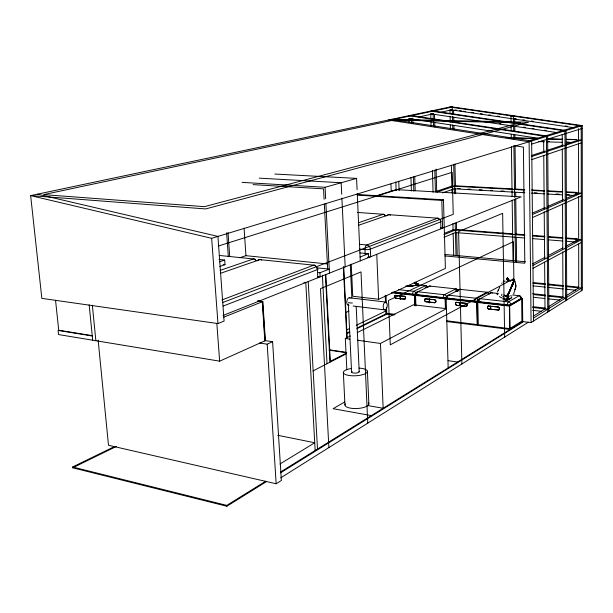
<?xml version="1.0" encoding="UTF-8"?>
<svg xmlns="http://www.w3.org/2000/svg" width="613" height="613" viewBox="0 0 613 613"><rect width="100%" height="100%" fill="white"/><g stroke="black" fill="none" stroke-linecap="round" stroke-linejoin="round"><path stroke-width="0.92" d="M513.633 294.041L515.694 287.282L515.449 282.746M501.74 295.719L501.871 294.102M513.656 281.635L514.077 279.681L512.782 283.52L513.472 282.064L513.05 283.037M513.702 282.179L513.089 283.643L514.261 280.861L514.039 279.582L512.889 280.402L514.039 279.582L512.782 283.52M514.031 279.62L513.579 281.635M507.786 296.677L506.828 300.393L505.441 299.428L506.614 300.485L507.893 297.336L507.579 295.604L508.897 293.512M507.526 296.002C507.25 294.799 507.939 302.094 505.487 299.772M507.572 297.665L506.606 300.278L505.281 299.412L506.399 300.332L507.633 297.343L507.296 295.512L511.342 287.474M507.656 297.343L507.349 296.378M506.185 295.114L507.441 296.646M497.281 294.792L497.289 293.497M497.02 293.987L497.074 293.474M515.066 282.11L515.135 281.589M508.545 293.926L507.426 295.573L507.817 297.374L507.028 300.018L506.614 300.447L505.51 299.466L507.196 300.24M512.2 285.65L508.913 293.527L507.457 295.581L507.786 297.382L506.828 300.393M509.51 291.397L507.809 294.684L511.066 287.374M511.234 286.899L511.955 285.528L509.679 290.876M511.027 287.351L510.307 289.367M413.024 285.773L412.526 285.811L417.974 285.16L418.15 284.164L416.35 283.175M510.897 288.432L511.594 286.501M510.752 288.378L510.92 287.872M514.728 282.026L514.629 280.103M508.445 281.175L507.227 277.995L506.399 279.697L507.564 278.187L508.706 281.122M511.518 297.504L509.181 299.558M506.821 278.754L506.499 279.712L507.089 278.356M513.012 283.612L514.23 279.743L513.288 280.447M513.227 283.106L514.322 279.735M510.836 288.984L510.208 290.508M510.706 288.938L509.939 290.393M509.028 292.37L507.296 295.512L507.058 299.481L506.315 300.355L505.342 299.596M510.154 289.895L510.384 289.397M510.108 290.462L509.25 292.462M508.269 294.347L509.219 292.455M509.112 292.999L509.326 292.501M508.79 293.458L509.005 292.953M417.805 283.85L417.974 285.16L417.767 283.834L414.84 282.317L415.33 283.099L417.744 283.865L418.15 284.708L417.576 285.306L415.024 285.581M509.556 292.01L509.778 291.512M509.25 291.88L509.464 291.382M511.663 297.634L511.863 297.182M499.311 288.087L498.208 290.485M513.893 281.75L514.207 279.75L513.495 280.325M498.653 289.505L497.465 291.964M499.541 287.597L499.764 287.114M511.503 287.007L512.184 285.627L511.87 286.064M508.392 298.983L507.618 300.056M511.395 286.961L512.085 285.574M503.081 282.087L503.986 280.777M514.131 279.934L513.395 280.425M508.047 278.869L507.526 278.057L506.844 279.283L506.874 278.731M509.786 298.792L508.79 299.719M509.342 298.945L507.924 300.018M501.932 283.076L501.641 283.459M514.269 279.743L512.537 280.509M507.947 294.73L507.235 295.504M511.84 280.731L512.154 280.333M507.265 278.356L507.802 278.363L508.767 281.076M506.989 278.287L507.388 278.087L508.529 281.183M513.763 279.972L514.031 279.689L512.943 280.509M417.238 284.447L416.235 284.999M415.553 283.26L415.108 282.854L418.104 284.233L416.679 285.137M414.763 283.26L414.212 283.627M414.503 285.574L417.545 285.275L418.081 284.202L416.342 283.206L418.074 284.233L417.928 285.099L412.503 285.742L417.798 284.961M416.717 284.317L415.767 284.8M98.141 340.131L108.493 445.276L276.164 483.772L281.375 480.477L272.601 341.709L265.061 340.59M521.602 321.434L531.08 322.576L582.35 290.156L582.258 125.596L451.091 106.762L30.65 195.608L41.845 298.37L217.967 323.58L224.09 321.097L217.929 236.403L37.47 194.168M280.7 477.864L528.314 322.223M533.494 318.132L582.35 287.497M114.769 446.417L72.602 467.014L72.686 467.796L226.864 506.238L266.693 481.458M280.516 472.861L522.736 322.147L522.437 298.293L509.671 305.688L392.481 292.432M533.111 316.308L545.118 308.822M548.321 306.829L563.523 297.351M565.929 295.849L578.733 287.872L578.68 244.028M509.717 328.637L521.924 321.082L521.632 298.378L509.365 305.473L477.803 301.902L478.293 324.721L509.717 328.637L509.365 305.473M72.602 467.014L226.802 505.388L265.827 481.151M280.463 472.056L522.736 321.572M513.41 280.394L514.345 279.712M279.957 464.003L314.73 442.762L277.666 435.284M521.64 298.96L509.372 306.071L477.818 302.493M344.705 401.967L333.112 408.695L371.332 415.614M498.101 310.132A1.234 1.073 58.6 0 0 499.204 309.082L499.457 308.331A1.234 1.073 58.6 0 0 498.315 307.021L488.461 306.071A1.226 1.057 59.4 0 0 487.381 307.128L487.389 307.718A1.226 1.057 59.3 0 0 488.515 309.021L498.369 309.986A1.234 1.073 58.6 0 0 499.465 308.929M499.204 309.082L499.457 308.331M488.461 306.071L498.315 307.021M488.515 309.021L498.369 309.986M487.389 307.718L487.649 306.975A1.226 1.057 59.4 0 1 488.73 305.925M418.012 285.106L415.461 285.505M448.164 367.892L446.164 298.332L476.707 301.78L478.301 300.922M478.646 301.09L476.983 301.994L477.496 325.388M478.316 301.504L476.722 302.37L446.18 298.906M465.834 306.393L466.11 306.239A1.211 1.034 60.9 0 0 467.16 305.197L467.144 304.615A1.211 1.034 60.9 0 0 466.033 303.328L456.478 302.408A1.203 1.027 61.5 0 0 455.444 303.45L455.459 304.025A1.203 1.027 61.5 0 0 456.555 305.312L465.834 306.393A1.211 1.034 60.9 0 0 466.884 305.351L467.16 305.197M466.884 305.351L467.144 304.615M532.981 268.356L581.3 242.449M456.478 302.408L466.033 303.328M532.942 265.391L581.3 239.737L578.672 239.53L566.121 246.15M456.555 305.312L466.11 306.239M357.341 340.192L380.466 343.456L446.509 308.676L413.476 304.768L357.249 332.591M455.459 304.025L455.72 303.305A1.203 1.027 61.5 0 1 456.754 302.263M532.643 263.812L545.195 257.192M548.543 255.422L562.772 247.92M566.55 238.595L576.051 239.331L577.086 238.786L577.086 241.491M313.005 370.957L346.268 353.793M346.697 352.935L330.307 361.379L325.802 274.348M507.564 300.155L508.874 298.975L509.227 299.489M446.977 297.589L445.352 298.408L445.643 308.546M446.777 297.949L445.122 298.784L415.553 295.435M434.594 302.761L434.878 302.623A1.188 1.004 62.8 0 0 435.889 301.596L435.874 301.021A1.188 1.004 62.8 0 0 434.793 299.749L425.522 298.86A1.188 0.996 63.3 0 0 424.525 299.887L424.541 300.462A1.188 0.996 63.3 0 0 425.614 301.719L434.594 302.761A1.195 1.004 62.8 0 0 435.605 301.734L435.889 301.596M435.605 301.734L435.874 301.021M425.522 298.86L434.793 299.749M425.614 301.719L434.878 302.623M346.835 369.854L345.318 338.491L350.429 335.962M424.525 299.887L424.809 299.742A1.188 0.996 63.3 0 1 425.813 298.723M424.541 300.462L424.809 299.742M72.686 467.796L116.455 446.379M346.429 333.855L349.854 332.177M356.72 328.813L387.615 313.703M346.253 333.342L349.716 331.648M357.44 327.871L386.703 313.58M346.812 329.886L349.395 328.637M356.276 325.304L385.531 311.143M404.35 299.251A1.172 0.973 64.4 0 0 405.323 298.24L405.591 297.535A1.172 0.973 64.4 0 0 404.534 296.286L395.538 295.428A1.165 0.965 64.8 0 0 394.58 296.439L394.596 296.999A1.165 0.965 64.8 0 0 395.646 298.247L404.641 299.113A1.172 0.973 64.4 0 0 405.614 298.102L405.591 297.535M395.538 295.428L404.534 296.286M395.646 298.247L404.641 299.113M394.58 296.439L394.872 296.301A1.165 0.965 64.8 0 1 395.837 295.29M394.596 296.999L394.872 296.301M351.249 264.142L352.743 296.24L378.635 299.282L445.39 268.402L443.475 199.815L357.494 194.482M345.448 312.668L348.912 311.075M259.613 343.035L267.184 344.177L272.601 341.709M92.264 335.993L58.074 330.438L58.519 334.56L219.646 361.164L265.36 340.629L262.831 301.542L258.111 300.945M532.452 217.569L581.262 195.922M532.413 214.55L581.262 193.156L578.611 193.011L566.351 198.344M532.207 213.217L545.34 207.493M547.968 206.351L563.73 199.493M566.458 192.344L575.967 192.865L577.009 192.413L577.009 194.252M443.988 237.292L456.647 232.066M443.912 234.695L456.578 229.515L512.56 233.821M444.218 233.43L453.061 229.829L524.743 235.369M223.661 317.212L262.831 301.542M223.002 315.48L521.165 196.873L396.121 189.609L376.167 195.884M318.047 272.563L319.94 272.77L329.25 269.115L316.883 267.827M360.099 257.016L368.451 253.736L368.62 257.56M223.224 306.025L317.365 269.605A4.207 0.958 -3.1 0 0 317.128 268.463M222.741 302.523L453.237 214.328L452.149 172.299L218.626 245.951M221.875 299.972L313.672 265.153A4.199 2.36 -83.9 0 1 315.756 266.249M417.989 284.723L417.729 283.896L415.124 282.838M357.41 195.141L441.812 200.405L443.475 199.815M220.396 273.36L259.897 259.621L313.672 265.153A4.199 3.349 68.9 0 1 317.365 269.605L317.802 277.773A4.199 0.988 -3.2 0 0 317.81 276.662M358.429 225.346L389.048 214.703L437.521 218.182A3.525 1.663 -85.7 0 1 438.969 219.216M220.059 270.433L253.399 258.954A4.061 2.467 -83.8 0 1 255.736 260.326M358.72 222.688L383.156 214.282A3.425 2.873 70.9 0 1 385.677 215.983M442.548 192.85L455.536 188.398M437.038 192.045L455.467 185.808L512.437 188.904M219.776 266.471L225.009 264.693L224.672 260.042L218.979 259.445M435.828 191.517L451.919 186.091L524.621 190.061M239.76 257.766L245.943 255.682L327.495 263.958M531.846 159.579L581.224 142.89M219.431 261.797L224.672 260.042M531.816 156.484L581.224 140.071L578.542 139.994L565.914 144.162M531.647 155.487L545.179 151.013M547.884 150.124L563.209 145.059M531.686 144.093L582.258 128.423M531.655 140.99L391.477 119.359L528.567 122.202L205.669 208.941L30.65 195.608L211.654 238.311L582.258 125.596L579.576 125.535L528.774 140.898L531.655 140.99L533.525 321.028M242.058 182.375L325.074 187.287L356.574 178.391L357.088 189.769M510.966 116.125L514.629 115.888L510.966 116.125L511.058 122.815M399.638 121.129L411.645 118.531M419.039 116.93L433.812 113.734M439.36 112.531L452.287 109.735L450.708 109.712M452.409 114.501L452.218 107.053L393.99 119.412L394.044 120.868M505.725 299.236L504.629 299.29M414.503 285.551L408.963 285.987L409.944 285.98M413.997 285.597L413.499 285.65L414.465 285.551M414.871 282.562L414.235 282.493M506.537 281.643L507.066 281.597M504.729 281.313L505.25 281.267M406.503 286.317L409.009 286.095L408.442 286.095M407.438 286.148L405.982 286.279L410.02 286.056M405.431 286.363L405.936 286.317M408.013 286.225L408.511 286.179M408.457 286.033L411.016 285.98M405.431 286.325L406.005 286.363L405.5 286.447M409.492 285.98L412.457 285.796M414.97 285.497L417.514 285.283L418.081 284.202M411.967 285.758L412.472 285.719L411.469 285.796M414.457 285.581L417.537 285.267L418.051 284.585M410.465 285.873L411.951 285.834L410.495 285.919M410.013 286.01L410.518 286.018M409.944 285.942L410.963 285.842M502.553 296.83L503.472 296.799M504.101 298.837L505.265 298.853M505.204 299.68L507.372 299.604M452.218 107.053L449.85 107.022L581.208 125.918L581.339 290.792M430.87 118.623L430.724 113.834L433.138 113.88L433.307 119.596M578.526 125.857L581.208 125.918M563.332 130.446L566.083 130.515L566.711 300.041M562.213 130.784L564.964 130.853L565.63 300.722M544.819 136.048L547.639 136.124L548.911 311.297M543.616 136.408L546.436 136.492L547.761 312.025M505.572 137.519L511.28 137.687M514.138 137.764L537.923 138.446M548.382 138.753L562.657 139.159M566.458 139.266L576.925 139.572L566.343 139.641M510.139 138.017L537.762 138.814M547.294 139.09L562.535 139.526M540.796 141.289L543.647 141.373M547.455 141.488L549.355 141.549M566.473 142.063L569.324 142.147M538.743 141.603L544.451 141.779M547.309 141.864L562.55 142.323M566.358 142.438L571.117 142.584M274.839 174.038L356.574 178.391M514.338 189.003L524.782 189.578M531.433 189.938L544.727 190.658M547.57 190.812L562.765 191.639M566.565 191.846L577.009 192.413M532.23 190.474L544.589 191.149M547.44 191.31L562.657 192.137M457.428 188.505L460.279 188.658M467.872 189.088L470.715 189.241M479.259 189.716L482.109 189.877M490.645 190.352L492.545 190.459M501.089 190.934L503.94 191.095M522.92 192.153L524.812 192.26M534.306 192.788L537.157 192.942M556.137 194.007L558.979 194.16M567.523 194.635L569.423 194.742M454.317 188.812L524.651 192.75M531.302 193.126L544.612 193.869M547.463 194.03L562.665 194.88M566.466 195.087L574.075 195.516M259.261 178.145L341.157 182.743L341.709 194.221M253.085 184.62L323.557 188.85L324.093 199.286M357.394 212.427L383.156 214.282A3.425 1.755 -85.8 0 1 384.795 215.554M440.693 227.982L442.594 228.128L441.812 200.405M515.41 234.043L524.897 234.771M532.49 235.354L544.819 236.304M548.62 236.595L562.849 237.691M565.699 237.913L577.086 238.786M532.345 235.951L544.696 236.909M548.497 237.2L562.749 238.304M455.444 232.565L524.774 238.005M532.368 238.603L544.719 239.576M548.512 239.875L562.757 240.993M566.558 241.292L575.109 241.959M359.341 244.311L366.858 244.985L437.521 218.182A3.525 3.042 69.1 0 1 440.732 221.868L440.931 228.795A3.525 0.697 -1.7 0 0 440.916 228.128M444.869 254.472L525.402 261.751M444.984 255.943L524.805 263.222L523.402 147.128L514.016 145.649M359.318 249.077L364.957 249.598A3.908 0.835 -2.5 0 0 370.344 249.108L440.732 221.868A3.532 0.674 -1.8 0 0 440.532 221.178M359.923 252.931L368.451 253.736M497.534 293.995L498.001 294.041M533.103 282.555L545.417 283.788M548.252 284.072L563.408 285.597M566.251 285.88L578.557 287.114M532.965 283.26L545.294 284.501M548.145 284.792L563.316 286.317M566.159 286.6L581.331 288.133M532.996 285.865L545.317 287.122M548.16 287.413L563.324 288.953M566.167 289.244L575.653 290.21M219.255 255.437L253.399 258.954A4.061 3.126 70.3 0 1 256.012 260.678M532.636 293.704L544.934 295.006M548.719 295.405L562.91 296.907M533.402 294.562L545.723 295.872M548.566 296.171L565.623 297.987M417.254 284.731L425.69 285.643A2.314 1.946 64.2 0 1 427.621 287.259M497.825 293.405L491.327 292.707L480.194 298.715A2.444 2.107 60.3 0 0 478.056 300.814A2.437 0.636 -1 0 1 474.784 301.159L447.459 298.071A2.398 0.613 -1.4 0 1 446.463 297.259A2.391 2.031 62.6 0 0 444.279 294.715L417.844 291.773A2.36 1.977 64.1 0 0 415.867 293.819A2.352 0.598 -1.9 0 1 412.664 294.148L393.676 292.003M512.675 295.006L519.173 295.704A2.437 2.138 57.8 0 1 521.433 298.286L521.441 298.868A2.444 0.628 -0.4 0 0 521.395 298.332M533.433 297.259L544.796 298.485M548.581 298.891L559.953 300.109M223.109 264.487L225.009 264.693M425.008 287.145L426.878 287.344A2.314 0.575 -1.7 0 1 427.169 287.382M455.329 290.999L457.221 291.198M455.49 291.175L457.375 291.382M318.262 276.632L320.162 276.838L319.94 272.77M502.499 298.853L504.384 299.06M398.565 289.627L413.744 291.313L425.69 285.643A2.306 1.096 -83.9 0 1 426.878 287.344M532.789 306.669L545.103 308.048M532.559 307.488L547.738 309.197M303.879 282.34L305.78 282.555L315.159 450.501M392.328 292.24L414.511 294.753L414.886 305.803M391.431 292.7L414.526 295.32M532.59 310.293L541.118 311.266M349.287 297.749L385.661 302.063M353.119 305.994L384.811 309.894M395.017 314.339L386.734 313.304L386.504 307.619M446.793 320.791L477.205 324.584L476.707 301.78M394.274 314.982L385.96 313.94L385.776 309.281M446.931 321.564L510.031 329.457L509.671 305.688M257.812 301.044L262.556 301.65L265.092 340.751M257.56 301.159L262.287 301.757L264.816 340.874M345.318 338.491L349.946 339.142M454.938 109.98L456.823 110.248M459.65 110.662L461.535 110.93M463.42 111.206L465.313 111.482M471.91 112.44L473.795 112.708M480.4 113.666L482.285 113.941M488.89 114.899L490.775 115.167M497.373 116.125L499.266 116.401M514.353 118.585L516.238 118.861M522.843 119.819L524.728 120.094M531.333 121.045L533.218 121.32M565.286 125.964L567.171 126.24M450.869 109.834L574.603 127.795M448.149 360.666L457.582 362.038M431.958 110.807L566.083 130.515M430.64 111.083L564.964 130.853M486.791 121.673L488.684 121.956M499.066 123.497L500.951 123.772M511.342 125.313L513.227 125.596M523.609 127.136L525.502 127.412M532.107 128.393L533.992 128.676M544.382 130.217L546.267 130.492M430.724 113.834L557.416 132.661M329.909 349.893L345.663 352.237M329.058 350.146L346.008 352.667M410.227 115.397L547.639 136.124M408.825 115.696L546.436 136.492M409.859 118.677L537.984 138.224M388.504 119.987L529.111 141.764L531.08 322.576M91.981 335.602L58.725 330.208L55.545 300.278M367.187 405.461L383.148 408.273L380.466 343.456M503.848 295.014L505.74 295.581M507.549 295.596L509.464 296.24M415.33 283.099L417.261 283.635M504.798 295.681L506.231 296.14M505.242 296.225L507.564 296.953M497.695 293.596L498.193 293.734M512.552 280.041L513.893 279.896M508.246 297.144L508.683 297.274M514.069 279.842L514.652 280.463M507.296 278.087L508.537 280.685M511.732 296.071L510.598 295.665M508.545 298.094L507.702 297.711M501.878 297.941L499.403 296.646M510.131 280.624L510.759 281.076M508.514 279.221L509.549 280.417M416.74 283.811L417.652 284.738M503.58 298.179L504.231 298.677M504.545 298.952L504.798 299.021M416.579 284.118L415.783 283.85M509.648 280.118L510.307 281.045M510.499 298.332L511.365 298.025M414.894 282.248L415.829 283.152L414.924 282.218M508.146 279.153L508.767 281.053M508.56 281.183L507.472 278.164L506.767 279.26L507.434 278.118L508.43 281.16M515.51 283.336L515.732 285.604M92.356 305.266L95.866 340.728M89.161 304.807L92.686 340.207M515.579 283.896L515.725 286.715L515.686 285.03L515.717 285.589M211.654 238.311L217.967 323.58M216.872 323.779L219.646 361.164M226.802 505.388L226.864 506.238M228.013 232.457L229.699 256.28M226.634 232.817L228.327 256.686M244.089 228.205L245.943 255.682M267.184 344.177L276.164 483.772M308.216 281.589L317.488 449.061M322.384 275.191L327.02 363.724M328.882 447.574L320.469 288.662L361.003 271.904L367.762 423.139M325.074 187.287L325.656 198.735M325.901 203.501L329.449 273.137M324.331 204.029L327.694 269.467M325.434 274.685L329.97 362.199M343.357 372.581L344.95 405.024M348.345 304.04L351.578 372.06M341.893 198.045L345.18 266.885M343.755 266.954L347.157 337.663M343.38 266.732L346.828 338.215M356.199 306.523L359.195 371.716M350.284 264.701L351.839 298.048M365.164 254.372L364.957 249.598A3.908 2.046 -84.8 0 1 366.858 244.985A3.908 3.226 69 0 1 370.344 249.108L370.673 256.74A3.908 0.858 -2.5 0 1 367.448 257.284M367.409 371.194L368.857 403.913M357.256 193.562L360.268 260.877M376.773 254.311L378.635 299.282M386.014 295.297L386.313 302.883M385.217 295.313L385.516 302.768M400.235 295.351L400.373 299.067M395.837 182.03L396.151 190.62M400.044 295.42L400.182 299.236M390.941 183.992L391.232 191.631M398.756 181.149L399.101 190.651M411.384 118.585L411.545 123.366M413.346 176.904L413.829 191.241M415.89 294.393A2.352 0.598 -1.9 0 1 412.679 294.715L412.664 294.148A2.352 1.142 -83.7 0 1 413.744 291.313A2.352 1.969 64.3 0 1 415.867 293.819L415.89 294.393A2.36 0.598 -1.8 0 0 416.786 295.182L416.763 294.608A2.36 1.134 -83.7 0 1 417.844 291.773L429.744 286.079L455.865 288.892A2.352 2.008 62.5 0 1 457.965 290.968M415.913 305.925L415.537 294.868L445.107 298.209L445.398 308.5M408.925 118.539L409.055 122.355M410.94 177.732L411.4 191.103M414.733 294.945L415.085 305.343M412.787 118.286L412.947 123.052M414.733 176.483L415.208 190.796M429.468 298.692L429.59 302.462M429.261 299.244L429.384 302.952M434.479 114.547L434.617 119.336M434.701 122.202L434.839 126.983M436.065 169.065L436.74 192.015M433.36 121.504L433.506 126.263M434.793 170.092L435.437 192.015M430.954 121.489L431.092 126.278M432.41 170.299L433.069 192.313M488.048 293.374A2.383 1.019 -84 0 0 487.013 292.24L475.818 298.224L448.517 295.182A2.398 2.038 62.4 0 0 446.463 297.259L446.479 297.841A2.398 0.621 -1.4 0 0 447.475 298.654L447.459 298.071A2.391 1.096 -83.7 0 1 448.517 295.182L460.049 289.336L487.013 292.24A2.391 2.069 60.4 0 1 489.044 293.918M459.39 302.692L459.459 305.519M453.551 110.424L453.651 114.248M453.72 117.121L453.842 121.903M453.942 125.734L454.034 129.558M454.915 164L455.497 186.965M455.543 188.881L455.666 193.662M456.394 222.366L456.593 230.021M456.662 232.894L457.252 255.859M452.463 116.401L452.609 122.125M452.678 124.983L452.777 128.791M453.712 165.012L454.44 193.601M455.198 223.147L456.034 255.552M449.927 109.696L450.026 113.528M450.095 116.401L450.249 122.148M450.325 125.014L450.425 128.845M451.375 165.226L451.95 187.249M451.996 189.164L452.103 192.995M452.9 223.63L453.076 230.335M453.153 233.208L453.727 255.23M461.895 363.969L458.585 231.561L502.652 213.339L504.668 337.089M459.635 302.615L459.704 305.366M478.071 301.404A2.437 0.636 -1 0 1 474.799 301.742L474.784 301.159A2.429 1.057 -83.8 0 1 475.818 298.224A2.437 2.1 60.6 0 1 478.056 300.814L478.071 301.404A2.444 0.636 -1 0 0 479.174 302.24L479.167 301.65A2.437 1.057 -83.8 0 1 480.194 298.715L508.415 301.849L519.173 295.704A2.421 0.981 -84 0 1 520.184 297.052M490.752 306.178L490.806 308.975M490.484 306.255L490.538 309.121M514.667 118.746L514.736 123.519M514.774 126.378L514.836 131.151M514.889 134.967L514.928 137.825M515.035 145.457L515.633 189.34M515.671 192.206L515.74 196.972M515.763 198.88L516.253 235.131M516.284 237.039L516.621 261.851M513.479 116.171L513.571 122.861M513.61 125.734L513.694 131.466M513.732 134.331L513.794 139.113M513.893 145.802L514.606 197.417M514.629 199.332L515.495 261.46M511.096 125.673L511.165 130.446M511.227 134.27L511.28 138.086M511.403 146.676L512.116 196.321M512.169 200.137L513.043 261.238M543.647 140.224L543.746 152.614M543.769 155.472L544.198 208.834M544.221 211.692L544.605 258.387M544.635 262.195L545.011 308.891M562.236 134.599L562.282 146.047M562.297 148.913L562.527 201.37M562.542 204.229L562.742 249.062M562.757 251.92L562.956 297.703M578.526 128.715L578.542 141.105M578.549 143.013L578.611 193.516M578.618 196.382L578.672 240.219M575.967 192.865L575.975 194.704M576.051 239.331L576.051 241.131M395.944 298.102A1.165 0.965 64.8 0 1 394.895 296.861M404.243 296.424A1.172 0.973 64.4 0 1 405.3 297.673M415.867 293.819A2.36 0.598 -1.8 0 0 416.763 294.608L443.222 297.596A2.391 0.613 -1.5 0 0 446.463 297.259M446.479 297.841A2.391 0.613 -1.5 0 1 443.237 298.171L443.222 297.596A2.391 1.103 -83.7 0 1 444.279 294.715L455.865 288.892A2.345 1.065 -83.9 0 1 457.007 290.616A2.352 0.59 -1.3 0 1 458.072 290.876M430.709 286.646A2.314 1.096 -83.9 0 0 429.744 286.079A2.314 1.954 64 0 0 427.981 287.099M425.897 301.581A1.188 0.996 63.3 0 1 424.824 300.316M434.51 299.895A1.195 1.004 62.8 0 1 435.59 301.159M460.907 289.757A2.352 1.057 -83.9 0 0 460.049 289.336A2.352 2.015 62.2 0 0 458.08 290.769M478.056 300.814A2.444 0.636 -1 0 0 479.167 301.65L507.403 304.837A2.483 0.651 -0.6 0 0 510.706 304.492L521.433 298.286A2.444 0.628 -0.4 0 0 520.675 297.535M456.831 305.167A1.203 1.027 61.5 0 1 455.735 303.879M465.765 303.473A1.211 1.034 61 0 1 466.868 304.761M492.216 293.282A2.391 1.019 -84 0 0 491.327 292.707A2.398 2.084 60.1 0 0 489.35 293.949M488.783 308.868A1.226 1.057 59.3 0 1 487.657 307.565M498.055 307.174A1.234 1.073 58.6 0 1 499.189 308.485M512.154 285.681A17.064 4.437 -67.4 0 0 513.081 283.666A17.57 4.72 -67.5 0 1 512.1 285.804M512.729 283.474A17.639 4.222 -67.3 0 1 511.84 285.436M512.92 283.627A17.601 4.268 -67.5 0 1 511.978 285.704M513.188 283.727A16.965 4.322 -67.5 0 1 512.253 285.765M513.357 283.857A16.972 4.36 -67.6 0 1 512.376 286.003M512.568 283.321A17.57 4.184 -67.2 0 1 511.732 285.145M512.866 283.505A17.095 4.268 -67.3 0 1 511.993 285.42M359.088 368.106A12.053 3.847 -2.8 0 1 365.156 373.746A12.053 3.847 -2.8 0 1 345.701 374.643A12.053 3.847 -2.8 0 1 351.555 368.451M368.436 402.764A11.969 4.153 -2.9 0 1 356.988 408.519A11.969 4.153 -2.9 0 1 345.326 403.837M352.406 302.968A3.862 0.996 -2.7 0 1 348.498 302.493M358.942 371.302A3.808 1.218 -2.8 0 1 355.004 373.118A3.808 1.218 -2.8 0 1 352.184 371.378M349.05 305.305A3.862 2.054 -83 0 1 346.851 301.159A3.862 2.054 -83 0 1 350.1 298.163M257.468 260.824A4.076 3.149 70.2 0 1 259.897 259.621A4.076 2.46 -83.8 0 1 261.713 260.173M386.803 215.784A3.44 2.889 70.7 0 1 389.048 214.703A3.44 1.747 -85.8 0 1 390.32 215.255M515.732 286.731L515.694 287.267L515.686 286.738M515.587 287.811L515.441 288.332L515.602 287.811M515.257 288.838L515.058 289.351L515.257 288.838M511.403 286.44L511.188 286.884L511.878 285.52L511.403 286.44M513.855 278.601L390.289 344.843L388.535 300.447L513.334 241.683L513.855 278.601M520.23 122.769L204.405 206.665L43.63 194.627L393.538 120.094L520.23 122.769M507.411 305.435L507.403 304.837A2.467 1.019 -83.8 0 1 508.415 301.849A2.483 2.161 58.2 0 1 510.706 304.492L510.713 305.082A2.483 0.651 -0.5 0 1 507.411 305.435M386.634 308.301A3.939 1.985 -83.2 0 0 385.799 302.086A3.939 1.985 -83.2 0 0 383.263 307.55A3.939 1.985 -83.2 0 0 386.634 308.301"/></g></svg>
